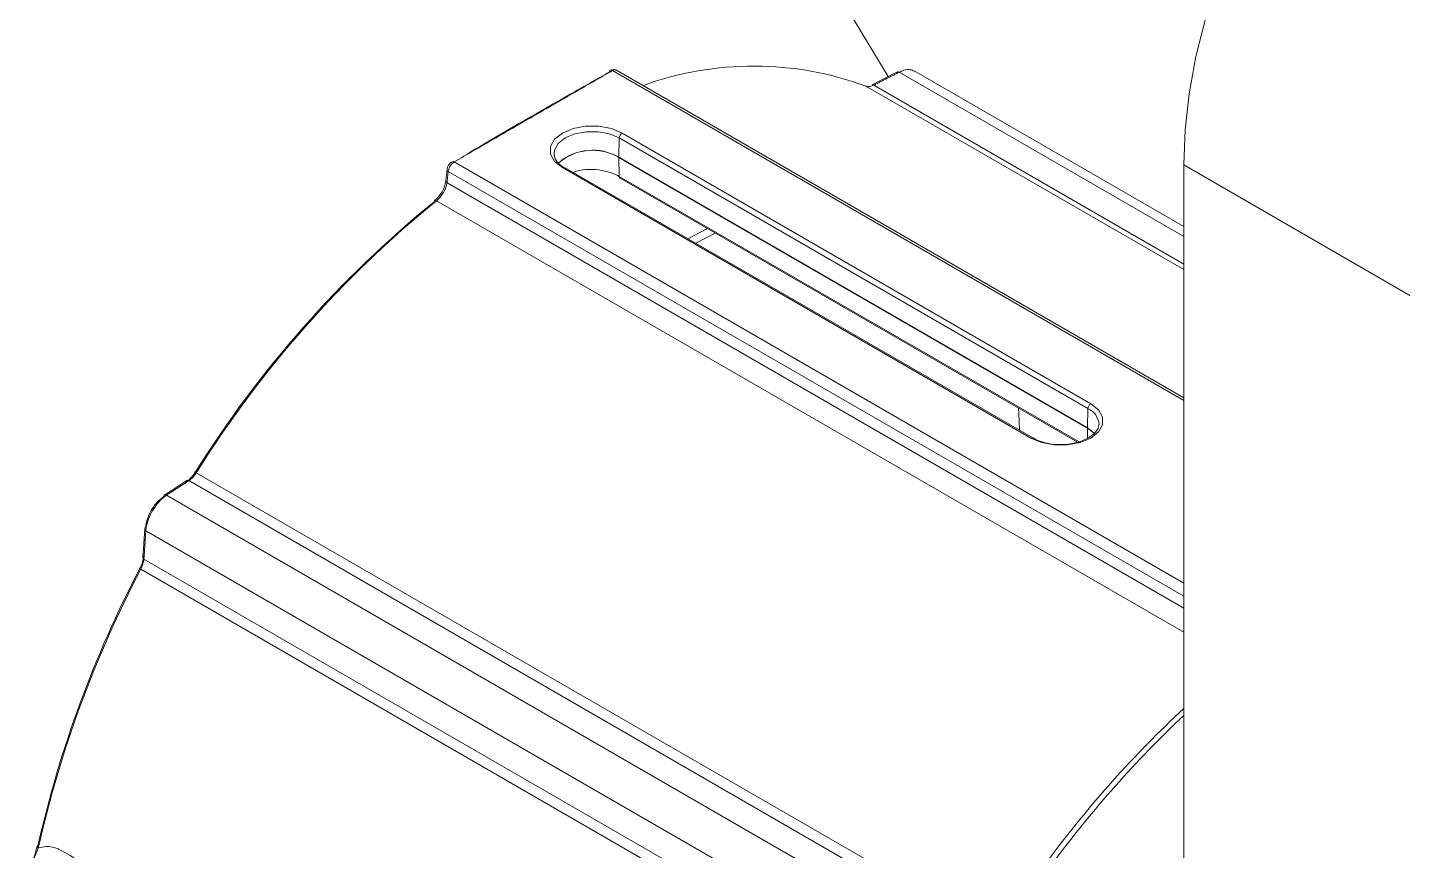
# Model space of a CAD drawing. Extents: x 11 to 120, y 2 to 94.
# Drawn here: x 81.75 to 86.88, y 17.89 to 20.96 of the extents above; entities that cross this region are included whole.
import ezdxf

# ---------------------------------------------------------------- set-up
doc = ezdxf.new("R2010")
doc.units = 0
doc.header["$MEASUREMENT"] = 0
doc.linetypes.add('SLD-Solid', pattern=[0])
doc.layers.add('OBJECT', color=7, linetype='CONTINUOUS')

msp = doc.modelspace()

# ---------------------------------------------------------------- linework, layer by layer
at = {"layer": 'OBJECT', "color": 7, "linetype": 'SLD-Solid', "lineweight": 15}
for p, q in [((84.9629, 20.7738), (83.4195, 23.3243)), ((83.9348, 20.7961), (86.0644, 19.5668)), ((86.0644, 19.5769), (83.9497, 20.7977)), ((86.0644, 20.1781), (85.004, 20.7902)), ((86.0644, 20.2149), (85.0601, 20.7947)), ((86.0644, 20.0545), (84.8799, 20.7383)), ((84.9096, 20.7419), (86.0644, 20.0753)), ((83.9709, 20.563), (85.7175, 19.5548)), ((83.9603, 20.545), (83.9587, 20.473)), ((85.7069, 19.5367), (83.9603, 20.545)), ((83.3447, 20.4555), (86.0644, 18.8854)), ((83.7174, 20.4854), (83.7176, 20.4829)), ((83.9587, 20.473), (85.7053, 19.4648)), ((85.7053, 19.4641), (83.9587, 20.4724)), ((83.9603, 20.4017), (83.9587, 20.4724)), ((83.3227, 20.4198), (86.0644, 18.8371)), ((85.495, 19.4264), (83.7485, 20.4346)), ((85.5025, 19.4271), (83.756, 20.4354)), ((83.9603, 20.4017), (85.6744, 19.4121)), ((86.0644, 20.4449), (86.9482, 19.9346)), ((86.0644, 15.5465), (86.0644, 20.4449)), ((83.3142, 20.3847), (83.3142, 20.3852)), ((83.3185, 20.3779), (86.0644, 18.7927)), ((83.9634, 20.3951), (85.6684, 19.4109)), ((86.0644, 18.703), (83.279, 20.311)), ((84.2453, 20.1529), (84.3184, 20.1902)), ((85.7069, 19.5367), (85.7053, 19.4648)), ((85.7053, 19.4648), (85.732, 19.4432)), ((85.7061, 19.4252), (85.7053, 19.4641)), ((85.7314, 19.4432), (85.7053, 19.4641)), ((82.3841, 19.2975), (85.1552, 17.6978)), ((85.1266, 17.669), (82.3566, 19.2681)), ((82.2729, 19.2136), (85.1401, 17.5584)), ((85.0659, 17.4248), (82.1959, 19.0816)), ((82.1888, 18.9757), (84.9589, 17.3766)), ((84.9484, 17.3385), (82.1772, 18.9383))]:
    msp.add_line(p, q, dxfattribs=at)
at = {"layer": 'OBJECT', "color": 7, "linetype": 'SLD-Solid', "lineweight": 15, "flags": 128}
for points in [[(86.0644, 20.4449), (86.0695, 20.575), (86.0847, 20.7099), (86.1099, 20.8484), (86.145, 20.9893), (86.1895, 21.1315), (86.2431, 21.2737), (86.3054, 21.4147), (86.3759, 21.5533), (86.4538, 21.6883), (86.5387, 21.8186), (86.6296, 21.9431), (86.7259, 22.0606), (86.8268, 22.1703), (86.9313, 22.2711), (87.0386, 22.3622), (87.1478, 22.4428), (87.258, 22.5123)], [(83.9348, 20.7961), (83.9329, 20.7971), (83.931, 20.7976), (83.9293, 20.7976), (83.9278, 20.7971), (83.9275, 20.7969), (83.9265, 20.7962), (83.9254, 20.7949), (83.9248, 20.7932), (83.9244, 20.7911)], [(84.9972, 20.7913), (84.9311, 20.7575), (84.9029, 20.7429)], [(84.9096, 20.7419), (84.9078, 20.7429), (84.906, 20.7434), (84.9043, 20.7434), (84.9028, 20.743), (84.9028, 20.743)], [(83.7485, 20.4346), (83.7196, 20.4576), (83.7043, 20.4846), (83.7043, 20.513), (83.7196, 20.5401), (83.7485, 20.563), (83.7883, 20.5797), (83.8351, 20.5885), (83.8843, 20.5885), (83.9311, 20.5797), (83.9709, 20.563)], [(83.9603, 20.545), (83.9243, 20.5601), (83.882, 20.568), (83.8374, 20.568), (83.7951, 20.5601), (83.7591, 20.545), (83.7329, 20.5242), (83.7192, 20.4998), (83.7174, 20.4854)], [(83.3184, 20.4271), (83.3155, 20.3977), (83.3142, 20.3852)], [(84.2166, 20.1694), (84.2843, 20.2054), (84.2884, 20.2075)], [(85.4484, 19.5379), (85.4496, 19.5204), (85.4526, 19.4559)], [(85.7175, 19.5548), (85.7464, 19.5318), (85.7616, 19.5048), (85.7616, 19.4764), (85.7464, 19.4493), (85.7175, 19.4264), (85.6777, 19.4097), (85.6309, 19.4009), (85.5816, 19.4009), (85.5348, 19.4097), (85.495, 19.4264)], [(85.7475, 19.4776), (85.7452, 19.4626), (85.7323, 19.444), (85.7075, 19.4257), (85.6741, 19.412), (85.6347, 19.4041), (85.5965, 19.403)], [(82.3841, 19.2975), (82.3822, 19.2985), (82.3807, 19.2994), (82.3795, 19.2999), (82.3787, 19.3003), (82.3783, 19.3003), (82.3784, 19.3001), (82.3789, 19.2995), (82.3798, 19.2988)], [(82.3485, 19.2684), (82.2898, 19.2303), (82.2648, 19.2139)], [(82.1916, 19.0885), (82.1866, 19.0144), (82.1846, 18.9825)], [(82.1772, 18.9383), (82.1754, 18.9394), (82.1739, 18.9403), (82.1729, 18.941), (82.1722, 18.9416), (82.172, 18.9419), (82.1722, 18.9419), (82.1729, 18.9418), (82.174, 18.9414)], [(81.795, 17.899), (81.7932, 17.9001), (81.7918, 17.9014), (81.7909, 17.9026), (81.7905, 17.9038), (81.7905, 17.9046)]]:
    msp.add_lwpolyline(points, dxfattribs=at)
at = {"layer": 'OBJECT', "color": 7, "linetype": 'SLD-Solid', "lineweight": 15}
for centre, radius, start, end in [((84.4616, 19.6015), 1.2113, 69.8012, 109.9152), ((83.9391, 20.7811), 0.0194, 57.5186, 126.3313), ((84.9997, 20.7852), 0.00658, 49.081, 112.3885), ((83.9834, 20.5436), 0.0231, 122.6742, 176.4597), ((83.8611, 20.3077), 0.192, 59.4393, 131.2097), ((83.3537, 20.425), 0.0349, 118.2292, 176.5451), ((83.3403, 20.4495), 0.0074, 53.8648, 116.6148), ((83.7765, 20.4907), 0.059, 187.0566, 249.699), ((83.8611, 20.3071), 0.192, 59.4356, 131.2321), ((83.9728, 20.4727), 0.0141, 178.701, 181.299), ((83.3264, 20.4269), 0.00799, 177.491, 242.6187), ((83.7528, 20.4289), 0.00721, 64.1635, 127.147), ((83.9676, 20.4011), 0.00727, 175.4806, 235.231), ((83.2106, 20.3965), 0.1038, 306.013, 353.4891), ((83.3223, 20.3851), 0.00817, 182.3795, 242.1534), ((85.8616, 17.1217), 4.1064, 129.1291, 147.9832), ((85.8836, 17.1093), 4.1273, 129.1291, 147.9832), ((83.2748, 20.3083), 0.00478, 127.2004, 193.631), ((83.2746, 20.3057), 0.0069, 50.2616, 112.2629), ((85.73, 19.5353), 0.0231, 122.6742, 176.4597), ((85.6799, 19.4735), 0.0688, 3.5263, 66.9068), ((85.4994, 19.4206), 0.00721, 64.0001, 127.1632), ((85.5946, 19.5906), 0.1876, 240.6235, 270.5967), ((85.7194, 19.4644), 0.0141, 178.701, 181.299), ((82.3523, 19.2615), 0.0079, 56.5032, 118.6684), ((82.2691, 19.208), 0.00739, 125.9578, 180.8338), ((82.2685, 19.207), 0.00793, 56.6371, 118.5903), ((82.1987, 19.0877), 0.00718, 118.2151, 173.0018), ((82.1994, 19.0886), 0.00783, 180.8257, 243.7181), ((82.1923, 18.9827), 0.00782, 181.3178, 243.8143), ((85.9359, 16.9708), 4.2468, 152.3536, 167.2604), ((85.9583, 16.9577), 4.2684, 152.3536, 167.2604), ((88.8789, 15.395), 4.1311, 132.946, 143.4491), ((88.9168, 15.3712), 4.1554, 133.3487, 143.4413), ((81.5001, 17.9715), 0.2979, 328.7605, 347.0184), ((81.7943, 17.9034), 0.00398, 98.4145, 162.5141)]:
    msp.add_arc(centre, radius, start, end, dxfattribs=at)
for points in [[(83.9348, 20.7961), (83.3447, 20.4555)], [(85.004, 20.7902), (84.9096, 20.7419)], [(83.3227, 20.4198), (83.3185, 20.3779)], [(82.3566, 19.2681), (82.2729, 19.2136)], [(82.1959, 19.0816), (82.1888, 18.9757)]]:
    msp.add_open_spline(points, degree=1, dxfattribs=at)
for points, knots in [([(83.391, 20.4839), (83.407, 20.4934), (83.5349, 20.5688), (83.7123, 20.6714), (83.8756, 20.7635), (83.9244, 20.7911)], [0, 0, 0, 0, 0.090851, 0.72793, 1, 1, 1, 1]), ([(83.9495, 20.7974), (83.9483, 20.7981), (83.9453, 20.7996), (83.94, 20.7987), (83.9362, 20.7968), (83.9348, 20.7961)], [0, 0, 0, 0, 0.322771, 0.751762, 1, 1, 1, 1]), ([(85.0595, 20.7936), (85.055, 20.796), (85.0443, 20.8018), (85.024, 20.7993), (85.0095, 20.7927), (85.004, 20.7902)], [0, 0, 0, 0, 0.308737, 0.736533, 1, 1, 1, 1]), ([(84.9096, 20.7419), (84.9044, 20.7397), (84.8932, 20.7351), (84.8845, 20.7372), (84.8799, 20.7383)], [0, 0, 0, 0, 0.473397, 1, 1, 1, 1]), ([(83.3447, 20.4555), (83.3423, 20.4538), (83.3376, 20.4505), (83.3311, 20.4427), (83.3261, 20.4338), (83.3234, 20.4259), (83.3229, 20.4214), (83.3227, 20.4198)], [0, 0, 0, 0, 0.21806, 0.436118, 0.654232, 0.872518, 1, 1, 1, 1]), ([(83.7882, 20.4168), (83.7963, 20.4196), (83.818, 20.4271), (83.8604, 20.429), (83.908, 20.4231), (83.9413, 20.412), (83.9566, 20.4037), (83.9603, 20.4017)], [0, 0, 0, 0, 0.152002, 0.407336, 0.662995, 0.918448, 1, 1, 1, 1]), ([(83.3185, 20.3779), (83.3174, 20.3721), (83.3151, 20.3606), (83.3059, 20.3418), (83.2936, 20.3242), (83.2839, 20.3154), (83.279, 20.311)], [0, 0, 0, 0, 0.249668, 0.499372, 0.748128, 1, 1, 1, 1]), ([(82.3455, 19.2624), (82.3513, 19.2667), (82.3636, 19.2759), (82.3742, 19.2909), (82.3798, 19.2988)], [0, 0, 0, 0, 0.474047, 1, 1, 1, 1]), ([(82.3841, 19.2975), (82.3801, 19.2919), (82.3721, 19.2806), (82.3622, 19.2719), (82.3572, 19.2684), (82.3566, 19.2681)], [0, 0, 0, 0, 0.471914, 0.943783, 1, 1, 1, 1]), ([(82.1953, 19.094), (82.1965, 19.1028), (82.1991, 19.1206), (82.2113, 19.1499), (82.2282, 19.1768), (82.2461, 19.1966), (82.2574, 19.2047), (82.2617, 19.2079)], [0, 0, 0, 0, 0.216801, 0.433618, 0.650078, 0.866406, 1, 1, 1, 1]), ([(82.2729, 19.2136), (82.2647, 19.2074), (82.2482, 19.195), (82.2256, 19.1661), (82.2081, 19.1335), (82.1983, 19.1041), (82.1966, 19.0878), (82.1959, 19.0816)], [0, 0, 0, 0, 0.216872, 0.433758, 0.650331, 0.866771, 1, 1, 1, 1]), ([(82.174, 18.9414), (82.1777, 18.9492), (82.1851, 18.9654), (82.1872, 18.9803), (82.1882, 18.988)], [0, 0, 0, 0, 0.488115, 1, 1, 1, 1]), ([(82.1888, 18.9757), (82.188, 18.9699), (82.1863, 18.9579), (82.1803, 18.9449), (82.1772, 18.9383)], [0, 0, 0, 0, 0.487928, 1, 1, 1, 1]), ([(81.795, 17.899), (81.7889, 17.884), (81.7781, 17.8572), (81.7629, 17.83), (81.7562, 17.8181)], [0, 0, 0, 0, 0.5601, 1, 1, 1, 1]), ([(81.795, 17.899), (81.8047, 17.9015), (81.8285, 17.9076), (81.8584, 17.9011), (81.8765, 17.8917), (81.8803, 17.8898)], [0, 0, 0, 0, 0.355605, 0.866055, 1, 1, 1, 1]), ([(81.8803, 17.8898), (81.9096, 17.8733), (82.0563, 17.7912), (82.6722, 17.4463), (83.615, 16.9184), (84.4405, 16.4563), (84.7968, 16.2569)], [0, 0, 0, 0, 0.030171, 0.150856, 0.633595, 1, 1, 1, 1])]:
    msp.add_open_spline(points, degree=3, knots=knots, dxfattribs=at)

doc.saveas('drawing.dxf')
